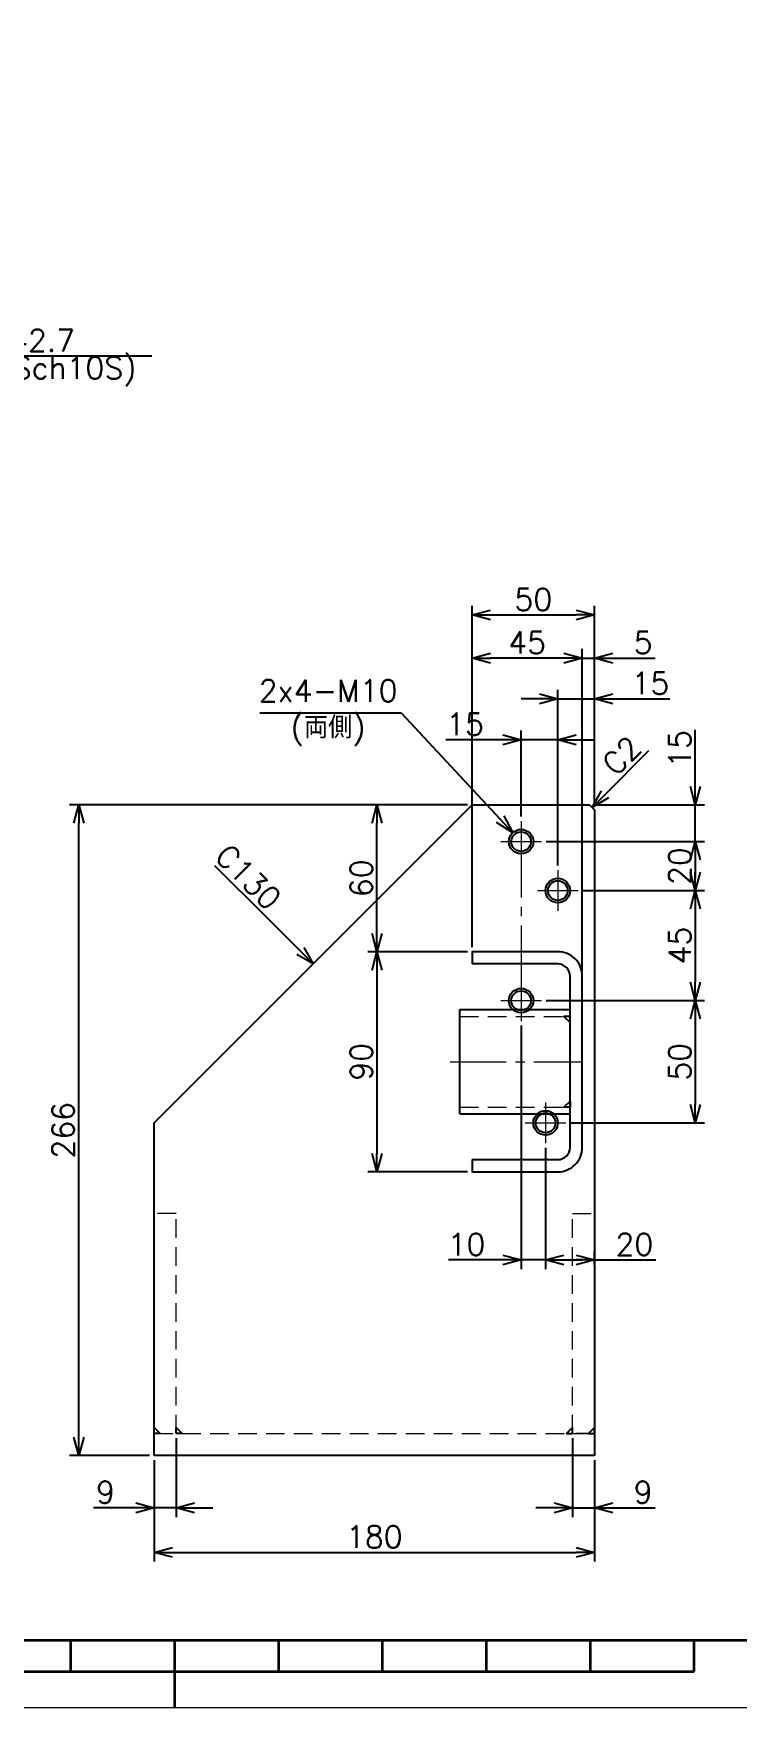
# Model space of a CAD drawing. Header units: millimetres. Extents: x 0 to 1764, y -17 to 1242.
# Drawn here: x 852 to 1140, y 0 to 684 of the extents above; entities that cross this region are included whole.
import ezdxf
from ezdxf import colors
from ezdxf.entities.mleader import LeaderData, LeaderLine
from ezdxf.enums import TextEntityAlignment as Align
from ezdxf.math import Vec2, Vec3

# ---------------------------------------------------------------- set-up
doc = ezdxf.new("R2010")
doc.units = ezdxf.units.MM
doc.header["$LTSCALE"] = 1.2
doc.header["$PDMODE"] = 99
doc.header["$PDSIZE"] = 1
doc.linetypes.add('CENTER2', pattern=[28.575, 19.05, -3.175, 3.175, -3.175])
doc.linetypes.add('HIDDEN', pattern=[9.525, 6.35, -3.175])
for name, color, linetype, lineweight in [('04_HIDDEN', 2, 'HIDDEN', 13), ('05_CENTER', 4, 'CENTER2', 13), ('08_DIM', 3, 'Continuous', 13), ('90_FRAME', 5, 'Continuous', 35)]:
    doc.layers.add(name, color=color, linetype=linetype, lineweight=lineweight)
doc.layers.add('91_BLANK', color=5, linetype='Continuous', lineweight=0, plot=False)
doc.styles.add('KSS_TXT', font='txt.shx', dxfattribs={"bigfont": 'extfont2.shx'})
doc.styles.add('KSS_TXT_L', font='txt.shx', dxfattribs={"height": 3, "bigfont": 'extfont2.shx'})
doc.styles.get("Standard").update_dxf_attribs({"font": 'txt.shx', "bigfont": 'extfont2.shx'})
doc.dimstyles.new('KSS_DIM', dxfattribs={"dimscale": 3, "dimtxt": 3, "dimasz": 2.5, "dimexe": 1.25, "dimexo": 0.625, "dimtad": 1, "dimdsep": 46, "dimtxsty": 'KSS_TXT', "dimblk": 'OPEN30', "dimcen": 0, "dimazin": 2, "dimtfac": 0.75, "dimtmove": 0, "dimatfit": 3, "dimldrblk": 'OPEN30', "dimfxl": 1.25, "dimtolj": 1, "dimarcsym": 0})
doc.dimstyles.new('KSS_DIM$3', dxfattribs={"dimscale": 3, "dimtxt": 3, "dimasz": 2.5, "dimexe": 1.25, "dimexo": 0.625, "dimtad": 1, "dimtih": 1, "dimtoh": 1, "dimdsep": 46, "dimtxsty": 'KSS_TXT', "dimblk": 'OPEN30', "dimcen": 0, "dimazin": 2, "dimtfac": 0.75, "dimtofl": 0, "dimtmove": 0, "dimatfit": 3, "dimldrblk": 'OPEN30', "dimfxl": 1.25, "dimtolj": 1, "dimarcsym": 0})

# ---------------------------------------------------------------- blocks, each defined once
blk = doc.blocks.new('M10Tz_1')
at = {"color": 0}
for radius in [5, 4]:
    blk.add_circle((0, 0), radius, dxfattribs=at)
at = {"layer": '05_CENTER'}
for p, q in [((0, -8.34), (0, 8.34)), ((8.34, 0), (-8.34, 0))]:
    blk.add_line(p, q, dxfattribs=at)
blk = doc.blocks.new('AM_BALLOON1')
at = {"transparency": 16777216}
blk.add_circle((0, 0), 5, dxfattribs=at)
blk.add_attdef('B_NUMBER', text='', height=3, dxfattribs=at).set_placement((0, 0), align=Align.MIDDLE_CENTER)
blk = doc.blocks.new('_OPEN')
at = {"color": 0, "linetype": 'ByBlock'}
for p, q in [((-1, 0.167), (0, 0)), ((0, 0), (-1, -0.167)), ((0, 0), (-1, 0))]:
    blk.add_line(p, q, dxfattribs=at)
blk = doc.blocks.new('_Open30')
at = {"color": 0, "linetype": 'ByBlock', "lineweight": -2}
for p, q in [((-1, 0.268), (0, 0)), ((0, 0), (-1, -0.268)), ((0, 0), (-1, 0))]:
    blk.add_line(p, q, dxfattribs=at)
blk = doc.blocks.new('*D223')
at = {"layer": '08_DIM', "color": 0, "lineweight": -2, "transparency": 16777216}
for p, q in [((1058.67, 412.39), (1051.17, 412.39)), ((1066.17, 344.24), (1066.17, 416.14)), ((1066.17, 412.39), (1081.17, 412.39)), ((1081.17, 368.9), (1081.17, 416.14)), ((1088.67, 412.39), (1111.92, 412.39))]:
    blk.add_line(p, q, dxfattribs=at)
at = {"layer": 'Defpoints', "color": 0, "transparency": 16777216}
for p in [(1081.17, 412.39), (1081.17, 367.02), (1066.17, 342.37)]:
    blk.add_point(p, dxfattribs=at)
at = {"layer": '08_DIM', "color": 0, "lineweight": -2, "transparency": 16777216, "xscale": 7.5, "yscale": 7.5, "zscale": 7.5}
blk.add_blockref('_Open30', (1066.17, 412.39), dxfattribs=at)
at = {"layer": '08_DIM', "color": 0, "lineweight": -2, "transparency": 16777216, "xscale": 7.5, "yscale": 7.5, "zscale": 7.5, "rotation": 180}
blk.add_blockref('_Open30', (1081.17, 412.39), dxfattribs=at)
at = {"layer": '08_DIM', "color": 0, "transparency": 16777216, "insert": (1104.05, 418.77), "char_height": 9, "attachment_point": 5, "style": 'KSS_TXT'}
blk.add_mtext('\\A1;15', dxfattribs=at)
blk = doc.blocks.new('*D224')
at = {"layer": '08_DIM', "color": 0, "lineweight": -2, "transparency": 16777216}
for p, q in [((1051.17, 364.24), (1051.17, 399.43)), ((1066.17, 344.24), (1066.17, 399.43)), ((1043.67, 395.68), (1020.42, 395.68)), ((1066.17, 395.68), (1051.17, 395.68)), ((1073.67, 395.68), (1081.17, 395.68))]:
    blk.add_line(p, q, dxfattribs=at)
at = {"layer": 'Defpoints', "color": 0, "transparency": 16777216}
for p in [(1051.17, 395.68), (1051.17, 362.37), (1066.17, 342.37)]:
    blk.add_point(p, dxfattribs=at)
at = {"layer": '08_DIM', "color": 0, "lineweight": -2, "transparency": 16777216, "xscale": 7.5, "yscale": 7.5, "zscale": 7.5}
blk.add_blockref('_Open30', (1051.17, 395.68), dxfattribs=at)
at = {"layer": '08_DIM', "color": 0, "lineweight": -2, "transparency": 16777216, "xscale": 7.5, "yscale": 7.5, "zscale": 7.5, "rotation": 180}
blk.add_blockref('_Open30', (1066.17, 395.68), dxfattribs=at)
at = {"layer": '08_DIM', "color": 0, "transparency": 16777216, "insert": (1028.3, 402.07), "char_height": 9, "attachment_point": 5, "style": 'KSS_TXT'}
blk.add_mtext('\\A1;15', dxfattribs=at)
blk = doc.blocks.new('*D225')
at = {"layer": '08_DIM', "color": 0, "lineweight": -2, "transparency": 16777216}
for p, q in [((1016.3, 369.02), (988.48, 369.02)), ((992.23, 316.52), (992.23, 361.52)), ((1029.3, 309.02), (988.48, 309.02))]:
    blk.add_line(p, q, dxfattribs=at)
at = {"layer": 'Defpoints', "color": 0, "transparency": 16777216}
for p in [(992.23, 369.02), (1018.17, 369.02), (1031.17, 309.02)]:
    blk.add_point(p, dxfattribs=at)
at = {"layer": '08_DIM', "color": 0, "lineweight": -2, "transparency": 16777216, "xscale": 7.5, "yscale": 7.5, "zscale": 7.5}
for p, rotation in [((992.23, 369.02), 90), ((992.23, 309.02), 270)]:
    blk.add_blockref('_Open30', p, dxfattribs=dict(at, rotation=rotation))
at = {"layer": '08_DIM', "color": 0, "transparency": 16777216, "insert": (985.86, 339.02), "char_height": 9, "attachment_point": 5, "rotation": 90, "style": 'KSS_TXT'}
blk.add_mtext('\\A1;60', dxfattribs=at)
blk = doc.blocks.new('*D226')
at = {"layer": '08_DIM', "color": 0, "lineweight": -2, "transparency": 16777216}
for p, q in [((1029.3, 309.02), (988.48, 309.02)), ((992.23, 301.52), (992.23, 226.52)), ((1029.3, 219.02), (988.48, 219.02))]:
    blk.add_line(p, q, dxfattribs=at)
at = {"layer": 'Defpoints', "color": 0, "transparency": 16777216}
for p in [(1031.17, 309.02), (992.23, 219.02), (1031.17, 219.02)]:
    blk.add_point(p, dxfattribs=at)
at = {"layer": '08_DIM', "color": 0, "lineweight": -2, "transparency": 16777216, "xscale": 7.5, "yscale": 7.5, "zscale": 7.5}
for p, rotation in [((992.23, 309.02), 90), ((992.23, 219.02), 270)]:
    blk.add_blockref('_Open30', p, dxfattribs=dict(at, rotation=rotation))
at = {"layer": '08_DIM', "color": 0, "transparency": 16777216, "insert": (985.86, 264.02), "char_height": 9, "attachment_point": 5, "rotation": 90, "style": 'KSS_TXT'}
blk.add_mtext('\\A1;90', dxfattribs=at)
blk = doc.blocks.new('*D227')
at = {"layer": '08_DIM', "color": 0, "lineweight": -2, "transparency": 16777216}
for p, q in [((1122.39, 376.52), (1122.39, 399.77)), ((1081.05, 369.02), (1126.14, 369.02)), ((1122.39, 354.02), (1122.39, 369.02)), ((1061.39, 354.02), (1126.14, 354.02)), ((1122.39, 346.52), (1122.39, 339.02))]:
    blk.add_line(p, q, dxfattribs=at)
at = {"layer": 'Defpoints', "color": 0, "transparency": 16777216}
for p in [(1079.17, 369.02), (1122.39, 369.02), (1059.51, 354.02)]:
    blk.add_point(p, dxfattribs=at)
at = {"layer": '08_DIM', "color": 0, "lineweight": -2, "transparency": 16777216, "xscale": 7.5, "yscale": 7.5, "zscale": 7.5}
for p, rotation in [((1122.39, 369.02), 270), ((1122.39, 354.02), 90)]:
    blk.add_blockref('_Open30', p, dxfattribs=dict(at, rotation=rotation))
at = {"layer": '08_DIM', "color": 0, "transparency": 16777216, "insert": (1116.01, 391.9), "char_height": 9, "attachment_point": 5, "rotation": 90, "style": 'KSS_TXT'}
blk.add_mtext('\\A1;15', dxfattribs=at)
blk = doc.blocks.new('*D228')
at = {"layer": '08_DIM', "color": 0, "lineweight": -2, "transparency": 16777216}
for p, q in [((1061.39, 354.02), (1126.14, 354.02)), ((1122.39, 346.52), (1122.39, 341.52)), ((1076.39, 334.02), (1126.14, 334.02))]:
    blk.add_line(p, q, dxfattribs=at)
at = {"layer": 'Defpoints', "color": 0, "transparency": 16777216}
for p in [(1059.51, 354.02), (1074.51, 334.02), (1122.39, 334.02)]:
    blk.add_point(p, dxfattribs=at)
at = {"layer": '08_DIM', "color": 0, "lineweight": -2, "transparency": 16777216, "xscale": 7.5, "yscale": 7.5, "zscale": 7.5}
for p, rotation in [((1122.39, 354.02), 90), ((1122.39, 334.02), 270)]:
    blk.add_blockref('_Open30', p, dxfattribs=dict(at, rotation=rotation))
at = {"layer": '08_DIM', "color": 0, "transparency": 16777216, "insert": (1116.02, 344.02), "char_height": 9, "attachment_point": 5, "rotation": 90, "style": 'KSS_TXT'}
blk.add_mtext('\\A1;20', dxfattribs=at)
blk = doc.blocks.new('*D229')
at = {"layer": '08_DIM', "color": 0, "lineweight": -2, "transparency": 16777216}
for p, q in [((1076.39, 334.02), (1126.14, 334.02)), ((1122.39, 326.52), (1122.39, 296.52)), ((1061.39, 289.02), (1126.14, 289.02))]:
    blk.add_line(p, q, dxfattribs=at)
at = {"layer": 'Defpoints', "color": 0, "transparency": 16777216}
for p in [(1074.51, 334.02), (1059.51, 289.02), (1122.39, 289.02)]:
    blk.add_point(p, dxfattribs=at)
at = {"layer": '08_DIM', "color": 0, "lineweight": -2, "transparency": 16777216, "xscale": 7.5, "yscale": 7.5, "zscale": 7.5}
for p, rotation in [((1122.39, 334.02), 90), ((1122.39, 289.02), 270)]:
    blk.add_blockref('_Open30', p, dxfattribs=dict(at, rotation=rotation))
at = {"layer": '08_DIM', "color": 0, "transparency": 16777216, "insert": (1116.01, 311.52), "char_height": 9, "attachment_point": 5, "rotation": 90, "style": 'KSS_TXT'}
blk.add_mtext('\\A1;45', dxfattribs=at)
blk = doc.blocks.new('*D230')
at = {"layer": '08_DIM', "color": 0, "lineweight": -2, "transparency": 16777216}
for p, q in [((1061.39, 289.02), (1126.14, 289.02)), ((1122.39, 281.52), (1122.39, 246.52)), ((1071.39, 239.02), (1126.14, 239.02))]:
    blk.add_line(p, q, dxfattribs=at)
at = {"layer": 'Defpoints', "color": 0, "transparency": 16777216}
for p in [(1059.51, 289.02), (1069.51, 239.02), (1122.39, 239.02)]:
    blk.add_point(p, dxfattribs=at)
at = {"layer": '08_DIM', "color": 0, "lineweight": -2, "transparency": 16777216, "xscale": 7.5, "yscale": 7.5, "zscale": 7.5}
for p, rotation in [((1122.39, 289.02), 90), ((1122.39, 239.02), 270)]:
    blk.add_blockref('_Open30', p, dxfattribs=dict(at, rotation=rotation))
at = {"layer": '08_DIM', "color": 0, "transparency": 16777216, "insert": (1116.01, 264.02), "char_height": 9, "attachment_point": 5, "rotation": 90, "style": 'KSS_TXT'}
blk.add_mtext('\\A1;50', dxfattribs=at)
blk = doc.blocks.new('*D231')
at = {"layer": '08_DIM', "color": 0, "lineweight": -2, "transparency": 16777216}
for p, q in [((1076.17, 300.9), (1076.17, 432.79)), ((1081.17, 368.9), (1081.17, 432.79)), ((1068.67, 429.04), (1061.17, 429.04)), ((1076.17, 429.04), (1081.17, 429.04)), ((1088.67, 429.04), (1105.92, 429.04))]:
    blk.add_line(p, q, dxfattribs=at)
at = {"layer": 'Defpoints', "color": 0, "transparency": 16777216}
for p in [(1081.17, 429.04), (1081.17, 367.02), (1076.17, 299.02)]:
    blk.add_point(p, dxfattribs=at)
at = {"layer": '08_DIM', "color": 0, "lineweight": -2, "transparency": 16777216, "xscale": 7.5, "yscale": 7.5, "zscale": 7.5}
blk.add_blockref('_Open30', (1076.17, 429.04), dxfattribs=at)
at = {"layer": '08_DIM', "color": 0, "lineweight": -2, "transparency": 16777216, "xscale": 7.5, "yscale": 7.5, "zscale": 7.5, "rotation": 180}
blk.add_blockref('_Open30', (1081.17, 429.04), dxfattribs=at)
at = {"layer": '08_DIM', "color": 0, "transparency": 16777216, "insert": (1101.05, 435.42), "char_height": 9, "attachment_point": 5, "style": 'KSS_TXT'}
blk.add_mtext('\\A1;5', dxfattribs=at)
blk = doc.blocks.new('*D232')
at = {"layer": '08_DIM', "color": 0, "lineweight": -2, "transparency": 16777216}
for p, q in [((1031.17, 310.9), (1031.17, 432.79)), ((1076.17, 300.9), (1076.17, 432.79)), ((1068.67, 429.04), (1038.67, 429.04))]:
    blk.add_line(p, q, dxfattribs=at)
at = {"layer": 'Defpoints', "color": 0, "transparency": 16777216}
for p in [(1031.17, 429.04), (1031.17, 309.02), (1076.17, 299.02)]:
    blk.add_point(p, dxfattribs=at)
at = {"layer": '08_DIM', "color": 0, "lineweight": -2, "transparency": 16777216, "xscale": 7.5, "yscale": 7.5, "zscale": 7.5, "rotation": 180}
blk.add_blockref('_Open30', (1031.17, 429.04), dxfattribs=at)
at = {"layer": '08_DIM', "color": 0, "lineweight": -2, "transparency": 16777216, "xscale": 7.5, "yscale": 7.5, "zscale": 7.5}
blk.add_blockref('_Open30', (1076.17, 429.04), dxfattribs=at)
at = {"layer": '08_DIM', "color": 0, "transparency": 16777216, "insert": (1053.67, 435.42), "char_height": 9, "attachment_point": 5, "style": 'KSS_TXT'}
blk.add_mtext('\\A1;45', dxfattribs=at)
blk = doc.blocks.new('*D233')
at = {"layer": '08_DIM', "color": 0, "lineweight": -2, "transparency": 16777216}
for p, q in [((1031.17, 370.9), (1031.17, 450.44)), ((1038.67, 446.69), (1073.67, 446.69)), ((1081.17, 368.9), (1081.17, 450.44))]:
    blk.add_line(p, q, dxfattribs=at)
at = {"layer": 'Defpoints', "color": 0, "transparency": 16777216}
for p in [(1081.17, 446.69), (1031.17, 369.02), (1081.17, 367.02)]:
    blk.add_point(p, dxfattribs=at)
at = {"layer": '08_DIM', "color": 0, "lineweight": -2, "transparency": 16777216, "xscale": 7.5, "yscale": 7.5, "zscale": 7.5, "rotation": 180}
blk.add_blockref('_Open30', (1031.17, 446.69), dxfattribs=at)
at = {"layer": '08_DIM', "color": 0, "lineweight": -2, "transparency": 16777216, "xscale": 7.5, "yscale": 7.5, "zscale": 7.5}
blk.add_blockref('_Open30', (1081.17, 446.69), dxfattribs=at)
at = {"layer": '08_DIM', "color": 0, "transparency": 16777216, "insert": (1056.17, 453.07), "char_height": 9, "attachment_point": 5, "style": 'KSS_TXT'}
blk.add_mtext('\\A1;50', dxfattribs=at)
blk = doc.blocks.new('*D234')
at = {"layer": '08_DIM', "color": 0, "lineweight": -2, "transparency": 16777216}
for p, q in [((901.17, 101.15), (901.17, 59.68)), ((1081.17, 101.15), (1081.17, 59.68)), ((908.67, 63.43), (1073.67, 63.43))]:
    blk.add_line(p, q, dxfattribs=at)
at = {"layer": 'Defpoints', "color": 0, "transparency": 16777216}
for p in [(901.17, 103.02), (1081.17, 103.02), (1081.17, 63.43)]:
    blk.add_point(p, dxfattribs=at)
at = {"layer": '08_DIM', "color": 0, "lineweight": -2, "transparency": 16777216, "xscale": 7.5, "yscale": 7.5, "zscale": 7.5, "rotation": 180}
blk.add_blockref('_Open30', (901.17, 63.43), dxfattribs=at)
at = {"layer": '08_DIM', "color": 0, "lineweight": -2, "transparency": 16777216, "xscale": 7.5, "yscale": 7.5, "zscale": 7.5}
blk.add_blockref('_Open30', (1081.17, 63.43), dxfattribs=at)
at = {"layer": '08_DIM', "color": 0, "transparency": 16777216, "insert": (991.17, 69.81), "char_height": 9, "attachment_point": 5, "style": 'KSS_TXT'}
blk.add_mtext('\\A1;180', dxfattribs=at)
blk = doc.blocks.new('*D235')
at = {"layer": '08_DIM', "color": 0, "lineweight": -2, "transparency": 16777216}
for p, q in [((1051.17, 278.81), (1051.17, 179.24)), ((1061.17, 228.81), (1061.17, 179.24)), ((1043.67, 182.99), (1021.55, 182.99)), ((1061.17, 182.99), (1051.17, 182.99)), ((1068.67, 182.99), (1076.17, 182.99))]:
    blk.add_line(p, q, dxfattribs=at)
at = {"layer": 'Defpoints', "color": 0, "transparency": 16777216}
for p in [(1051.17, 280.68), (1061.17, 230.68), (1051.17, 182.99)]:
    blk.add_point(p, dxfattribs=at)
at = {"layer": '08_DIM', "color": 0, "lineweight": -2, "transparency": 16777216, "xscale": 7.5, "yscale": 7.5, "zscale": 7.5}
blk.add_blockref('_Open30', (1051.17, 182.99), dxfattribs=at)
at = {"layer": '08_DIM', "color": 0, "lineweight": -2, "transparency": 16777216, "xscale": 7.5, "yscale": 7.5, "zscale": 7.5, "rotation": 180}
blk.add_blockref('_Open30', (1061.17, 182.99), dxfattribs=at)
at = {"layer": '08_DIM', "color": 0, "transparency": 16777216, "insert": (1028.86, 189.37), "char_height": 9, "attachment_point": 5, "style": 'KSS_TXT'}
blk.add_mtext('\\A1;10', dxfattribs=at)
blk = doc.blocks.new('*D236')
at = {"layer": '08_DIM', "color": 0, "lineweight": -2, "transparency": 16777216}
for p, q in [((1061.17, 228.81), (1061.17, 179.24)), ((1081.17, 181.12), (1081.17, 186.74)), ((1068.67, 182.99), (1073.67, 182.99)), ((1081.17, 182.99), (1106.3, 182.99))]:
    blk.add_line(p, q, dxfattribs=at)
at = {"layer": 'Defpoints', "color": 0, "transparency": 16777216}
for p in [(1061.17, 230.68), (1081.17, 182.99), (1081.17, 179.24)]:
    blk.add_point(p, dxfattribs=at)
at = {"layer": '08_DIM', "color": 0, "lineweight": -2, "transparency": 16777216, "xscale": 7.5, "yscale": 7.5, "zscale": 7.5, "rotation": 180}
blk.add_blockref('_Open30', (1061.17, 182.99), dxfattribs=at)
at = {"layer": '08_DIM', "color": 0, "lineweight": -2, "transparency": 16777216, "xscale": 7.5, "yscale": 7.5, "zscale": 7.5}
blk.add_blockref('_Open30', (1081.17, 182.99), dxfattribs=at)
at = {"layer": '08_DIM', "color": 0, "transparency": 16777216, "insert": (1097.48, 189.37), "char_height": 9, "attachment_point": 5, "style": 'KSS_TXT'}
blk.add_mtext('\\A1;20', dxfattribs=at)
blk = doc.blocks.new('*D242')
at = {"layer": '08_DIM', "color": 0, "lineweight": -2, "transparency": 16777216}
for p, q in [((752.54, 602.31), (752.54, 548.84)), ((795.24, 602.31), (795.24, 548.84)), ((760.04, 552.59), (787.74, 552.59)), ((795.24, 552.59), (900.24, 552.59))]:
    blk.add_line(p, q, dxfattribs=at)
at = {"layer": 'Defpoints', "color": 0, "transparency": 16777216}
for p in [(752.54, 604.18), (795.24, 604.18), (795.24, 552.59)]:
    blk.add_point(p, dxfattribs=at)
at = {"layer": '08_DIM', "color": 0, "lineweight": -2, "transparency": 16777216, "xscale": 7.5, "yscale": 7.5, "zscale": 7.5, "rotation": 180}
blk.add_blockref('_Open30', (752.54, 552.59), dxfattribs=at)
at = {"layer": '08_DIM', "color": 0, "lineweight": -2, "transparency": 16777216, "xscale": 7.5, "yscale": 7.5, "zscale": 7.5}
blk.add_blockref('_Open30', (795.24, 552.59), dxfattribs=at)
at = {"layer": '08_DIM', "color": 0, "transparency": 16777216, "char_height": 9, "attachment_point": 5, "style": 'KSS_TXT'}
for s, insert in [('\\A1;%%C42.7', (851.49, 558.96)), ('\\A1;(32AxSch10S)', (851.49, 546.21))]:
    blk.add_mtext(s, dxfattribs=dict(at, insert=insert))
blk = doc.blocks.new('*D243')
at = {"layer": '08_DIM', "color": 0, "lineweight": -2, "transparency": 16777216}
for p, q in [((910.17, 110.15), (910.17, 77.89)), ((901.17, 101.15), (901.17, 77.89)), ((893.67, 81.64), (876.42, 81.64)), ((910.17, 81.64), (901.17, 81.64)), ((917.67, 81.64), (925.17, 81.64))]:
    blk.add_line(p, q, dxfattribs=at)
at = {"layer": 'Defpoints', "color": 0, "transparency": 16777216}
for p in [(910.17, 112.02), (901.17, 103.02), (901.17, 81.64)]:
    blk.add_point(p, dxfattribs=at)
at = {"layer": '08_DIM', "color": 0, "lineweight": -2, "transparency": 16777216, "xscale": 7.5, "yscale": 7.5, "zscale": 7.5}
blk.add_blockref('_Open30', (901.17, 81.64), dxfattribs=at)
at = {"layer": '08_DIM', "color": 0, "lineweight": -2, "transparency": 16777216, "xscale": 7.5, "yscale": 7.5, "zscale": 7.5, "rotation": 180}
blk.add_blockref('_Open30', (910.17, 81.64), dxfattribs=at)
at = {"layer": '08_DIM', "color": 0, "transparency": 16777216, "insert": (881.3, 88.02), "char_height": 9, "attachment_point": 5, "style": 'KSS_TXT'}
blk.add_mtext('\\A1;9', dxfattribs=at)
blk = doc.blocks.new('*D244')
at = {"layer": '08_DIM', "color": 0, "lineweight": -2, "transparency": 16777216}
for p, q in [((1072.17, 110.15), (1072.17, 77.89)), ((1081.17, 101.15), (1081.17, 77.89)), ((1064.67, 81.64), (1057.17, 81.64)), ((1072.17, 81.64), (1081.17, 81.64)), ((1088.67, 81.64), (1105.92, 81.64))]:
    blk.add_line(p, q, dxfattribs=at)
at = {"layer": 'Defpoints', "color": 0, "transparency": 16777216}
for p in [(1072.17, 112.02), (1081.17, 103.02), (1081.17, 81.64)]:
    blk.add_point(p, dxfattribs=at)
at = {"layer": '08_DIM', "color": 0, "lineweight": -2, "transparency": 16777216, "xscale": 7.5, "yscale": 7.5, "zscale": 7.5}
blk.add_blockref('_Open30', (1072.17, 81.64), dxfattribs=at)
at = {"layer": '08_DIM', "color": 0, "lineweight": -2, "transparency": 16777216, "xscale": 7.5, "yscale": 7.5, "zscale": 7.5, "rotation": 180}
blk.add_blockref('_Open30', (1081.17, 81.64), dxfattribs=at)
at = {"layer": '08_DIM', "color": 0, "transparency": 16777216, "insert": (1101.05, 88.02), "char_height": 9, "attachment_point": 5, "style": 'KSS_TXT'}
blk.add_mtext('\\A1;9', dxfattribs=at)
blk = doc.blocks.new('*D249')
at = {"layer": '08_DIM', "color": 0, "lineweight": -2, "transparency": 16777216}
for p, q in [((944.35, 406.74), (1002.1, 406.74)), ((1002.1, 406.74), (1042.65, 363.17))]:
    blk.add_line(p, q, dxfattribs=at)
at = {"layer": 'Defpoints', "color": 0, "transparency": 16777216}
for p in [(1047.76, 357.68), (1054.58, 350.36)]:
    blk.add_point(p, dxfattribs=at)
at = {"layer": '08_DIM', "color": 0, "lineweight": -2, "transparency": 16777216, "xscale": 7.5, "yscale": 7.5, "zscale": 7.5, "rotation": 312.9489693642825}
blk.add_blockref('_Open30', (1047.76, 357.68), dxfattribs=at)
at = {"layer": '08_DIM', "color": 0, "transparency": 16777216, "insert": (972.29, 406.74), "char_height": 9, "attachment_point": 5, "style": 'KSS_TXT'}
blk.add_mtext('\\A1;2x4-M10\\P(両側)', dxfattribs=at)
blk = doc.blocks.new('*D250')
at = {"layer": '08_DIM', "color": 0, "lineweight": -2, "transparency": 16777216}
blk.add_line((1085.47, 373.33), (1103.45, 391.31), dxfattribs=at)
at = {"layer": 'Defpoints', "color": 0, "transparency": 16777216}
for p in [(1126.53, 414.38), (1126.53, 414.38), (1080.17, 368.02)]:
    blk.add_point(p, dxfattribs=at)
at = {"layer": '08_DIM', "color": 0, "lineweight": -2, "transparency": 16777216, "xscale": 7.5, "yscale": 7.5, "zscale": 7.5, "rotation": 225}
blk.add_blockref('_Open30', (1080.17, 368.02), dxfattribs=at)
at = {"layer": '08_DIM', "color": 0, "transparency": 16777216, "insert": (1092.32, 389.19), "char_height": 9, "attachment_point": 5, "rotation": 45, "style": 'KSS_TXT'}
blk.add_mtext('\\A1;C2', dxfattribs=at)
blk = doc.blocks.new('*D251')
at = {"layer": '08_DIM', "color": 0, "lineweight": -2, "transparency": 16777216}
for p, q in [((1029.3, 369.02), (866.59, 369.02)), ((870.34, 110.52), (870.34, 361.52)), ((899.3, 103.02), (866.59, 103.02))]:
    blk.add_line(p, q, dxfattribs=at)
at = {"layer": 'Defpoints', "color": 0, "transparency": 16777216}
for p in [(870.34, 369.02), (1031.17, 369.02), (901.17, 103.02)]:
    blk.add_point(p, dxfattribs=at)
at = {"layer": '08_DIM', "color": 0, "lineweight": -2, "transparency": 16777216, "xscale": 7.5, "yscale": 7.5, "zscale": 7.5}
for p, rotation in [((870.34, 369.02), 90), ((870.34, 103.02), 270)]:
    blk.add_blockref('_Open30', p, dxfattribs=dict(at, rotation=rotation))
at = {"layer": '08_DIM', "color": 0, "transparency": 16777216, "insert": (863.97, 236.02), "char_height": 9, "attachment_point": 5, "rotation": 90, "style": 'KSS_TXT'}
blk.add_mtext('\\A1;266', dxfattribs=at)

msp = doc.modelspace()

# ---------------------------------------------------------------- linework, layer by layer
at = {"color": 0}
for p, q in [((901.171, 239.025), (1031.171, 369.025)), ((1031.171, 369.025), (1079.171, 369.025)), ((1079.171, 369.025), (1081.171, 367.025)), ((1081.171, 367.025), (1081.171, 103.025)), ((1066.171, 304.025), (1031.171, 304.025)), ((1071.171, 229.025), (1071.171, 299.025)), ((1026.171, 285.375), (1071.171, 285.375)), ((1026.171, 242.675), (1026.171, 285.375)), ((1026.171, 242.675), (1071.171, 242.675)), ((901.171, 103.025), (901.171, 239.025)), ((901.171, 239.025), (901.171, 239.025)), ((1031.171, 224.025), (1066.171, 224.025)), ((1081.171, 103.025), (901.171, 103.025))]:
    msp.add_line(p, q, dxfattribs=at)
msp.add_lwpolyline([(1031.171, 224.025), (1031.171, 219.025), (1066.171, 219.025, 0.4142136), (1076.171, 229.025), (1076.171, 299.025, 0.4142136), (1066.171, 309.025), (1031.171, 309.025), (1031.171, 304.025)], format="xyb", dxfattribs=at)
at = {"color": 3}
for points in [[(1071.171, 282.575), (1068.671, 282.575), (1068.671, 282.575), (1071.171, 280.075)], [(1071.171, 245.475), (1068.671, 245.475), (1068.671, 245.475), (1071.171, 247.975)], [(901.171, 112.025), (901.171, 114.525), (901.171, 114.525), (903.671, 112.025)], [(910.171, 112.025), (910.171, 114.525), (910.171, 114.525), (912.671, 112.025)], [(1072.171, 112.025), (1072.171, 114.525), (1072.171, 114.525), (1069.671, 112.025)], [(1081.171, 112.025), (1081.171, 114.525), (1081.171, 114.525), (1078.671, 112.025)]]:
    msp.add_lwpolyline(points, close=True, dxfattribs=at)
at = {"color": 0}
for centre, start, end in [((1066.171, 299.025), 0, 90), ((1066.171, 229.025), 270, 0)]:
    msp.add_arc(centre, 5, start, end, dxfattribs=at)
at = {"layer": '04_HIDDEN'}
for p, q in [((1026.171, 282.575), (1071.171, 282.575)), ((1026.171, 245.475), (1071.171, 245.475)), ((901.171, 112.025), (1081.171, 112.025))]:
    msp.add_line(p, q, dxfattribs=at)
for points in [[(901.171, 112.025), (910.171, 112.025), (910.171, 202.025), (901.171, 202.025)], [(1081.171, 112.025), (1072.171, 112.025), (1072.171, 202.025), (1081.171, 202.025)]]:
    msp.add_lwpolyline(points, close=True, dxfattribs=at)
at = {"layer": '05_CENTER'}
for p, q in [((1051.171, 354.025), (1051.171, 289.025)), ((1022.148, 264.025), (1076.171, 264.025))]:
    msp.add_line(p, q, dxfattribs=at)
at = {"layer": '90_FRAME'}
for p, q in [((867.125, 14.743), (867.125, 27.485)), ((909.6, 0), (909.6, 27.485)), ((952.076, 14.743), (952.076, 27.485)), ((994.551, 14.743), (994.551, 27.485)), ((1037.026, 14.743), (1037.026, 27.485)), ((1079.501, 14.743), (1079.501, 27.485)), ((1121.977, 14.743), (1121.977, 27.485)), ((697.224, 14.743), (1121.977, 14.743))]:
    msp.add_line(p, q, dxfattribs=at)
msp.add_lwpolyline([(82.742, 27.485), (1736.459, 27.485), (1736.459, 1209.75), (82.742, 1209.75)], close=True, dxfattribs=at)
at = {"layer": '91_BLANK'}
msp.add_lwpolyline([(0, 0), (1764.068, 0), (1764.068, 1241.619), (0, 1241.619)], close=True, dxfattribs=at)

# ---------------------------------------------------------------- block references
at = {"extrusion": (0, 0, -1), "xscale": -1, "zscale": -1, "rotation": 180}
for p in [(-1051.171, 354.025), (-1066.171, 334.025), (-1051.171, 289.025), (-1061.171, 239.025)]:
    msp.add_blockref('M10Tz_1', p, dxfattribs=at)

# ---------------------------------------------------------------- texts
at = {"layer": '08_DIM', "insert": (947.515, 325.333), "char_height": 9, "attachment_point": 9, "rotation": 315, "style": 'KSS_TXT_L'}
msp.add_mtext('C130', dxfattribs=at)

# ---------------------------------------------------------------- dimensions: what is measured, and where the dimension line sits
at = {"layer": '08_DIM'}
dim = msp.add_linear_dim(base=(795.24, 552.59), p1=(752.54, 604.182), p2=(795.24, 604.182), text='%%C<>', dimstyle='KSS_DIM', override={"dimpost": '\\X(32AxSch10S)', "dimarcsym": 1}, dxfattribs=at)
dim.commit()
dim.dimension.update_dxf_attribs({"geometry": '*D242', "text_midpoint": (851.49, 558.965)})
for base, p1, p2, picture, middle in [((1081.171, 446.689), (1031.171, 369.025), (1081.171, 367.025), '*D233', (1056.171, 453.071)), ((1031.171, 429.036), (1076.171, 299.025), (1031.171, 309.025), '*D232', (1053.671, 435.417)), ((1081.171, 429.036), (1076.171, 299.025), (1081.171, 367.025), '*D231', (1101.046, 435.417)), ((1081.171, 412.388), (1066.171, 342.366), (1081.171, 367.025), '*D223', (1104.046, 418.769)), ((1051.171, 395.685), (1066.171, 342.366), (1051.171, 362.366), '*D224', (1028.296, 402.066)), ((1051.171, 182.99), (1061.171, 230.683), (1051.171, 280.683), '*D235', (1028.859, 189.365)), ((901.171, 81.644), (910.171, 112.025), (901.171, 103.025), '*D243', (881.296, 88.019)), ((1081.171, 81.644), (1072.171, 112.025), (1081.171, 103.025), '*D244', (1101.046, 88.019)), ((1081.171, 63.432), (901.171, 103.025), (1081.171, 103.025), '*D234', (991.171, 69.807))]:
    dim = msp.add_linear_dim(base=base, p1=p1, p2=p2, dimstyle='KSS_DIM', override={"dimarcsym": 1}, dxfattribs=at)
    dim.commit()
    dim.dimension.update_dxf_attribs({"geometry": picture, "text_midpoint": middle})
dim = msp.add_diameter_dim_2p(p1=(1054.578, 350.365), p2=(1047.765, 357.684), text='2x4-M<>', dimstyle='KSS_DIM$3', override={"dimpost": '<>\\X(両側)', "dimtix": 1, "dimarcsym": 1}, dxfattribs=at)
dim.commit()
dim.dimension.update_dxf_attribs({"geometry": '*D249', "text_midpoint": (972.29, 406.738), "dimtype": 163})
dim = msp.add_linear_dim(base=(1126.53, 414.383), p1=(1080.171, 368.025), p2=(1126.53, 414.383), angle=45, text='C2', dimstyle='KSS_DIM', override={"dimse1": 1, "dimse2": 1, "dimsd2": 1, "dimarcsym": 1}, dxfattribs=at)
dim.commit()
dim.dimension.update_dxf_attribs({"geometry": '*D250', "text_midpoint": (1096.824, 384.677), "dimtype": 161})
for base, p1, p2, picture, middle in [((1122.393, 369.025), (1059.512, 354.025), (1079.171, 369.025), '*D227', (1116.012, 391.9)), ((870.344, 369.025), (901.171, 103.025), (1031.171, 369.025), '*D251', (863.969, 236.025)), ((992.234, 369.025), (1031.171, 309.025), (1018.171, 369.025), '*D225', (985.859, 339.025)), ((1122.393, 334.025), (1059.512, 354.025), (1074.512, 334.025), '*D228', (1116.018, 344.025)), ((1122.393, 289.025), (1074.512, 334.025), (1059.512, 289.025), '*D229', (1116.012, 311.525)), ((992.234, 219.025), (1031.171, 309.025), (1031.171, 219.025), '*D226', (985.859, 264.025)), ((1122.393, 239.025), (1059.512, 289.025), (1069.512, 239.025), '*D230', (1116.012, 264.025))]:
    dim = msp.add_linear_dim(base=base, p1=p1, p2=p2, angle=90, dimstyle='KSS_DIM', override={"dimarcsym": 1}, dxfattribs=at)
    dim.commit()
    dim.dimension.update_dxf_attribs({"geometry": picture, "text_midpoint": middle})
dim = msp.add_linear_dim(base=(1081.171, 182.99), p1=(1061.171, 230.683), p2=(1081.171, 179.24), dimstyle='KSS_DIM', override={"dimarcsym": 1}, dxfattribs=at)
dim.commit()
dim.dimension.update_dxf_attribs({"geometry": '*D236', "text_midpoint": (1097.484, 182.99), "dimtype": 160})

# ---------------------------------------------------------------- leaders
at = {"layer": '08_DIM', "annotation_type": 0, "has_hookline": 1, "hookline_direction": 1, "text_width": 28.5, "horizontal_direction": (0.707107, -0.707107, 0)}
msp.add_leader([(966.171, 304.025), (947.515, 322.681)], dimstyle='KSS_DIM', dxfattribs=at)
at = {"layer": '08_DIM'}
ml = msp.add_multileader_block('Standard', dxfattribs=at)
ml.set_content('AM_BALLOON1', color=256, scale=3.75)
ml.set_attribute('B_NUMBER', '25', width=0)
ml.set_leader_properties(color=256, linetype='ByLayer', lineweight=-1)
ml.set_arrow_properties(name='OPEN')
ml.build(insert=Vec2(0, 0))
ml.multileader.update_dxf_attribs({"leader_type": 0, "has_dogleg": 0, "text_right_attachment_type": 6, "dogleg_length": 0, "arrow_head_size": 7.5, "scale": 2.5, "block_connection_type": 1})
ctx = ml.context
ctx.base_point, ctx.scale, ctx.char_height, ctx.arrow_head_size, ctx.landing_gap_size, ctx.plane_origin = Vec3(974.129, 1059.785), 2.5, 15, 7.5, 7.5, Vec3(974.129, 1059.785)
ctx.right_attachment, ctx.attachment_type = 6, 1
notes = []
notes.append((ctx, [(0, (0, 0, 0), (0, 0), (1, 0), 1, [])]))
ctx.block.insert = Vec3(974.129, 1059.785)
for ctx, leaders in notes:
    for number, flags, end, landing, length, lines in leaders:
        leader = LeaderData()
        leader.index, (leader.has_last_leader_line, leader.has_dogleg_vector, leader.attachment_direction) = number, flags
        leader.last_leader_point, leader.dogleg_vector, leader.dogleg_length = Vec3(end), Vec3(landing), length
        for number, points, colour, breaks in lines:
            line = LeaderLine()
            line.index, line.vertices, line.color, line.breaks = number, Vec3.list(points), colors.encode_raw_color(colour), breaks
            leader.lines.append(line)
        ctx.leaders.append(leader)

doc.saveas('drawing.dxf')
